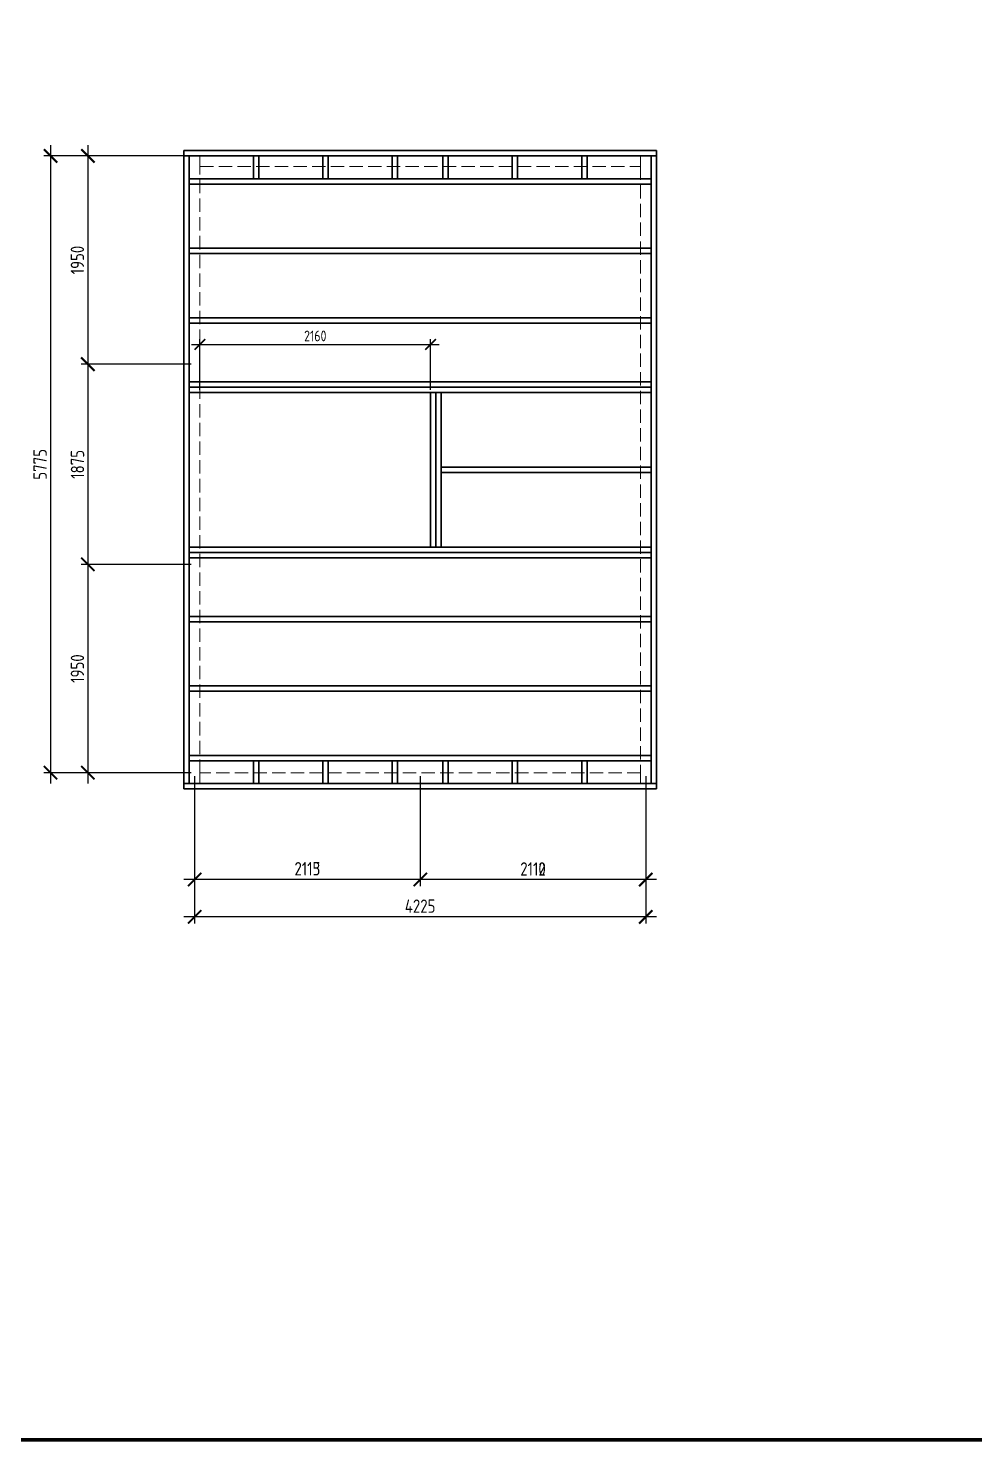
# Model space of a CAD drawing. Header units: millimetres. Extents: x 743280 to 1140305, y -337608 to -106611.
# Drawn here: x 980195 to 989059, y -252250 to -239035 of the extents above; entities that cross this region are included whole.
import ezdxf

# ---------------------------------------------------------------- set-up
doc = ezdxf.new("R2010")
doc.units = ezdxf.units.MM
doc.header["$PDMODE"] = 35
doc.linetypes.add('GOST2.303 4', pattern=[7, 5, -2, 0])
doc.layers.get('Defpoints').update_dxf_attribs({"color": 9})
for name, color, linetype, lineweight in [('НЕВИДИМЫЕ', 6, 'GOST2.303 4', 13), ('ОСНОВНЫЕ', 7, 'Continuous', 30), ('РАЗМЕРЫ', 42, 'Continuous', 13), ('Сварка', 102, 'Continuous', 13), ('СПДС_РАЗМЕРЫ', 42, 'Continuous', 13)]:
    doc.layers.add(name, color=color, linetype=linetype, lineweight=lineweight)
doc.styles.add('GOST 2.304', font='CS_Gost2304.shx')
doc.dimstyles.new('СПДС', dxfattribs={"dimtxt": 2.5, "dimasz": 2.5, "dimexe": 1.25, "dimexo": 0.625, "dimtad": 1, "dimdec": 0, "dimtxsty": 'GOST 2.304', "dimblk": 'ARCHTICK', "dimblk1": 'ARCHTICK', "dimblk2": 'ARCHTICK', "dimcen": 2.5, "dimdle": 2, "dimadec": 0, "dimazin": 2, "dimtfac": 0.75, "dimtdec": 4, "dimtmove": 1, "dimatfit": 3, "dimfxl": 1, "dimtolj": 1, "dimarcsym": 1})

# ---------------------------------------------------------------- blocks, each defined once
blk = doc.blocks.new('_ArchTick')
at = {"color": 0, "linetype": 'ByBlock', "const_width": 0.15}
blk.add_lwpolyline([(-0.5, -0.5), (0.5, 0.5)], dxfattribs=at)
blk = doc.blocks.new('*D129')
at = {"layer": 'Defpoints', "color": 0, "transparency": 16777216}
for p in [(981753, -240230), (980403, -246005), (981753, -246005)]:
    blk.add_point(p, dxfattribs=at)
at = {"layer": 'РАЗМЕРЫ', "color": 0, "lineweight": -2, "transparency": 16777216}
for p, q in [((981721, -240230), (980340, -240230)), ((980403, -240130), (980403, -246105)), ((981721, -246005), (980340, -246005))]:
    blk.add_line(p, q, dxfattribs=at)
at = {"layer": 'РАЗМЕРЫ', "color": 0, "lineweight": -2, "transparency": 16777216, "xscale": 125, "yscale": 125, "zscale": 125}
for p, rotation in [((980403, -240230), 90), ((980403, -246005), 270)]:
    blk.add_blockref('_ArchTick', p, dxfattribs=dict(at, rotation=rotation))
at = {"layer": 'РАЗМЕРЫ', "color": 0, "transparency": 16777216, "insert": (980306, -243118), "char_height": 125, "attachment_point": 5, "rotation": 90, "style": 'GOST 2.304'}
blk.add_mtext('\\A1;5775', dxfattribs=at)
blk = doc.blocks.new('*D130')
at = {"layer": 'Defpoints', "color": 0, "transparency": 16777216}
for p in [(981753, -244055), (980753, -246005), (981753, -246005)]:
    blk.add_point(p, dxfattribs=at)
at = {"layer": 'РАЗМЕРЫ', "color": 0, "lineweight": -2, "transparency": 16777216}
for p, q in [((981721, -244055), (980690, -244055)), ((980753, -243955), (980753, -246105)), ((981721, -246005), (980690, -246005))]:
    blk.add_line(p, q, dxfattribs=at)
at = {"layer": 'РАЗМЕРЫ', "color": 0, "lineweight": -2, "transparency": 16777216, "xscale": 125, "yscale": 125, "zscale": 125}
for p, rotation in [((980753, -244055), 90), ((980753, -246005), 270)]:
    blk.add_blockref('_ArchTick', p, dxfattribs=dict(at, rotation=rotation))
at = {"layer": 'РАЗМЕРЫ', "color": 0, "transparency": 16777216, "insert": (980655, -245030), "char_height": 125, "attachment_point": 5, "rotation": 90, "style": 'GOST 2.304'}
blk.add_mtext('\\A1;1950', dxfattribs=at)
blk = doc.blocks.new('*D131')
at = {"layer": 'Defpoints', "color": 0, "transparency": 16777216}
for p in [(981753, -242180), (980753, -244055), (981753, -244055)]:
    blk.add_point(p, dxfattribs=at)
at = {"layer": 'РАЗМЕРЫ', "color": 0, "lineweight": -2, "transparency": 16777216}
for p, q in [((980753, -242080), (980753, -244155)), ((981721, -242180), (980690, -242180)), ((981721, -244055), (980690, -244055))]:
    blk.add_line(p, q, dxfattribs=at)
at = {"layer": 'РАЗМЕРЫ', "color": 0, "lineweight": -2, "transparency": 16777216, "xscale": 125, "yscale": 125, "zscale": 125}
for p, rotation in [((980753, -242180), 90), ((980753, -244055), 270)]:
    blk.add_blockref('_ArchTick', p, dxfattribs=dict(at, rotation=rotation))
at = {"layer": 'РАЗМЕРЫ', "color": 0, "transparency": 16777216, "insert": (980656, -243118), "char_height": 125, "attachment_point": 5, "rotation": 90, "style": 'GOST 2.304'}
blk.add_mtext('\\A1;1875', dxfattribs=at)
blk = doc.blocks.new('*D132')
at = {"layer": 'Defpoints', "color": 0, "transparency": 16777216}
for p in [(981753, -240230), (980753, -242180), (981753, -242180)]:
    blk.add_point(p, dxfattribs=at)
at = {"layer": 'РАЗМЕРЫ', "color": 0, "lineweight": -2, "transparency": 16777216}
for p, q in [((981721, -240230), (980690, -240230)), ((980753, -240130), (980753, -242280)), ((981721, -242180), (980690, -242180))]:
    blk.add_line(p, q, dxfattribs=at)
at = {"layer": 'РАЗМЕРЫ', "color": 0, "lineweight": -2, "transparency": 16777216, "xscale": 125, "yscale": 125, "zscale": 125}
for p, rotation in [((980753, -240230), 90), ((980753, -242180), 270)]:
    blk.add_blockref('_ArchTick', p, dxfattribs=dict(at, rotation=rotation))
at = {"layer": 'РАЗМЕРЫ', "color": 0, "transparency": 16777216, "insert": (980655, -241205), "char_height": 125, "attachment_point": 5, "rotation": 90, "style": 'GOST 2.304'}
blk.add_mtext('\\A1;1950', dxfattribs=at)
blk = doc.blocks.new('*D133')
at = {"layer": 'Defpoints', "color": 0, "transparency": 16777216}
for p in [(981753, -246005), (985978, -246005), (981753, -247355)]:
    blk.add_point(p, dxfattribs=at)
at = {"layer": 'РАЗМЕРЫ', "color": 0, "lineweight": -2, "transparency": 16777216}
for p, q in [((981753, -246036), (981753, -247418)), ((985978, -246036), (985978, -247418)), ((986078, -247355), (981653, -247355))]:
    blk.add_line(p, q, dxfattribs=at)
at = {"layer": 'РАЗМЕРЫ', "color": 0, "lineweight": -2, "transparency": 16777216, "xscale": 125, "yscale": 125, "zscale": 125, "rotation": 180}
blk.add_blockref('_ArchTick', (981753, -247355), dxfattribs=at)
at = {"layer": 'РАЗМЕРЫ', "color": 0, "lineweight": -2, "transparency": 16777216, "xscale": 125, "yscale": 125, "zscale": 125}
blk.add_blockref('_ArchTick', (985978, -247355), dxfattribs=at)
at = {"layer": 'РАЗМЕРЫ', "color": 0, "transparency": 16777216, "insert": (983865, -247254), "char_height": 125, "attachment_point": 5, "style": 'GOST 2.304'}
blk.add_mtext('\\A1;4225', dxfattribs=at)
blk = doc.blocks.new('*D134')
at = {"layer": 'Defpoints', "color": 0, "transparency": 16777216}
for p in [(981753, -246005), (983866, -246005), (981753, -247005)]:
    blk.add_point(p, dxfattribs=at)
at = {"layer": 'РАЗМЕРЫ', "color": 0, "lineweight": -2, "transparency": 16777216}
for p, q in [((981753, -246036), (981753, -247068)), ((983866, -246036), (983866, -247068)), ((983966, -247005), (981653, -247005))]:
    blk.add_line(p, q, dxfattribs=at)
at = {"layer": 'РАЗМЕРЫ', "color": 0, "lineweight": -2, "transparency": 16777216, "xscale": 125, "yscale": 125, "zscale": 125, "rotation": 180}
blk.add_blockref('_ArchTick', (981753, -247005), dxfattribs=at)
at = {"layer": 'РАЗМЕРЫ', "color": 0, "lineweight": -2, "transparency": 16777216, "xscale": 125, "yscale": 125, "zscale": 125}
blk.add_blockref('_ArchTick', (983866, -247005), dxfattribs=at)
at = {"layer": 'РАЗМЕРЫ', "color": 0, "transparency": 16777216, "insert": (982809, -246904), "char_height": 125, "attachment_point": 5, "style": 'GOST 2.304'}
blk.add_mtext('\\A1;2115', dxfattribs=at)
blk = doc.blocks.new('*D135')
at = {"layer": 'Defpoints', "color": 0, "transparency": 16777216}
for p in [(983866, -246005), (985978, -246005), (983866, -247005)]:
    blk.add_point(p, dxfattribs=at)
at = {"layer": 'РАЗМЕРЫ', "color": 0, "lineweight": -2, "transparency": 16777216}
for p, q in [((983866, -246036), (983866, -247068)), ((985978, -246036), (985978, -247068)), ((986078, -247005), (983766, -247005))]:
    blk.add_line(p, q, dxfattribs=at)
at = {"layer": 'РАЗМЕРЫ', "color": 0, "lineweight": -2, "transparency": 16777216, "xscale": 125, "yscale": 125, "zscale": 125, "rotation": 180}
blk.add_blockref('_ArchTick', (983866, -247005), dxfattribs=at)
at = {"layer": 'РАЗМЕРЫ', "color": 0, "lineweight": -2, "transparency": 16777216, "xscale": 125, "yscale": 125, "zscale": 125}
blk.add_blockref('_ArchTick', (985978, -247005), dxfattribs=at)
at = {"layer": 'РАЗМЕРЫ', "color": 0, "transparency": 16777216, "insert": (984922, -246906), "char_height": 125, "attachment_point": 5, "style": 'GOST 2.304'}
blk.add_mtext('\\A1;2110', dxfattribs=at)
blk = doc.blocks.new('*D136')
at = {"layer": 'Defpoints', "color": 0, "transparency": 16777216}
for p in [(981753, -240230), (980403, -246005), (981753, -246005)]:
    blk.add_point(p, dxfattribs=at)
at = {"layer": 'РАЗМЕРЫ', "color": 0, "lineweight": -2, "transparency": 16777216}
for p, q in [((981721, -240230), (980340, -240230)), ((980403, -240130), (980403, -246105)), ((981721, -246005), (980340, -246005))]:
    blk.add_line(p, q, dxfattribs=at)
at = {"layer": 'РАЗМЕРЫ', "color": 0, "lineweight": -2, "transparency": 16777216, "xscale": 125, "yscale": 125, "zscale": 125}
for p, rotation in [((980403, -240230), 90), ((980403, -246005), 270)]:
    blk.add_blockref('_ArchTick', p, dxfattribs=dict(at, rotation=rotation))
at = {"layer": 'РАЗМЕРЫ', "color": 0, "transparency": 16777216, "insert": (980306, -243118), "char_height": 125, "attachment_point": 5, "rotation": 90, "style": 'GOST 2.304'}
blk.add_mtext('\\A1;5775', dxfattribs=at)
blk = doc.blocks.new('*D137')
at = {"layer": 'Defpoints', "color": 0, "transparency": 16777216}
for p in [(981753, -244055), (980753, -246005), (981753, -246005)]:
    blk.add_point(p, dxfattribs=at)
at = {"layer": 'РАЗМЕРЫ', "color": 0, "lineweight": -2, "transparency": 16777216}
for p, q in [((981721, -244055), (980690, -244055)), ((980753, -243955), (980753, -246105)), ((981721, -246005), (980690, -246005))]:
    blk.add_line(p, q, dxfattribs=at)
at = {"layer": 'РАЗМЕРЫ', "color": 0, "lineweight": -2, "transparency": 16777216, "xscale": 125, "yscale": 125, "zscale": 125}
for p, rotation in [((980753, -244055), 90), ((980753, -246005), 270)]:
    blk.add_blockref('_ArchTick', p, dxfattribs=dict(at, rotation=rotation))
at = {"layer": 'РАЗМЕРЫ', "color": 0, "transparency": 16777216, "insert": (980655, -245030), "char_height": 125, "attachment_point": 5, "rotation": 90, "style": 'GOST 2.304'}
blk.add_mtext('\\A1;1950', dxfattribs=at)
blk = doc.blocks.new('*D138')
at = {"layer": 'Defpoints', "color": 0, "transparency": 16777216}
for p in [(981753, -242180), (980753, -244055), (981753, -244055)]:
    blk.add_point(p, dxfattribs=at)
at = {"layer": 'РАЗМЕРЫ', "color": 0, "lineweight": -2, "transparency": 16777216}
for p, q in [((980753, -242080), (980753, -244155)), ((981721, -242180), (980690, -242180)), ((981721, -244055), (980690, -244055))]:
    blk.add_line(p, q, dxfattribs=at)
at = {"layer": 'РАЗМЕРЫ', "color": 0, "lineweight": -2, "transparency": 16777216, "xscale": 125, "yscale": 125, "zscale": 125}
for p, rotation in [((980753, -242180), 90), ((980753, -244055), 270)]:
    blk.add_blockref('_ArchTick', p, dxfattribs=dict(at, rotation=rotation))
at = {"layer": 'РАЗМЕРЫ', "color": 0, "transparency": 16777216, "insert": (980656, -243118), "char_height": 125, "attachment_point": 5, "rotation": 90, "style": 'GOST 2.304'}
blk.add_mtext('\\A1;1875', dxfattribs=at)
blk = doc.blocks.new('*D139')
at = {"layer": 'Defpoints', "color": 0, "transparency": 16777216}
for p in [(981753, -240230), (980753, -242180), (981753, -242180)]:
    blk.add_point(p, dxfattribs=at)
at = {"layer": 'РАЗМЕРЫ', "color": 0, "lineweight": -2, "transparency": 16777216}
for p, q in [((981721, -240230), (980690, -240230)), ((980753, -240130), (980753, -242280)), ((981721, -242180), (980690, -242180))]:
    blk.add_line(p, q, dxfattribs=at)
at = {"layer": 'РАЗМЕРЫ', "color": 0, "lineweight": -2, "transparency": 16777216, "xscale": 125, "yscale": 125, "zscale": 125}
for p, rotation in [((980753, -240230), 90), ((980753, -242180), 270)]:
    blk.add_blockref('_ArchTick', p, dxfattribs=dict(at, rotation=rotation))
at = {"layer": 'РАЗМЕРЫ', "color": 0, "transparency": 16777216, "insert": (980655, -241205), "char_height": 125, "attachment_point": 5, "rotation": 90, "style": 'GOST 2.304'}
blk.add_mtext('\\A1;1950', dxfattribs=at)
blk = doc.blocks.new('*D140')
at = {"layer": 'Defpoints', "color": 0, "transparency": 16777216}
for p in [(981753, -246005), (985978, -246005), (981753, -247355)]:
    blk.add_point(p, dxfattribs=at)
at = {"layer": 'РАЗМЕРЫ', "color": 0, "lineweight": -2, "transparency": 16777216}
for p, q in [((981753, -246036), (981753, -247418)), ((985978, -246036), (985978, -247418)), ((986078, -247355), (981653, -247355))]:
    blk.add_line(p, q, dxfattribs=at)
at = {"layer": 'РАЗМЕРЫ', "color": 0, "lineweight": -2, "transparency": 16777216, "xscale": 125, "yscale": 125, "zscale": 125, "rotation": 180}
blk.add_blockref('_ArchTick', (981753, -247355), dxfattribs=at)
at = {"layer": 'РАЗМЕРЫ', "color": 0, "lineweight": -2, "transparency": 16777216, "xscale": 125, "yscale": 125, "zscale": 125}
blk.add_blockref('_ArchTick', (985978, -247355), dxfattribs=at)
at = {"layer": 'РАЗМЕРЫ', "color": 0, "transparency": 16777216, "insert": (983865, -247254), "char_height": 125, "attachment_point": 5, "style": 'GOST 2.304'}
blk.add_mtext('\\A1;4225', dxfattribs=at)
blk = doc.blocks.new('*D141')
at = {"layer": 'Defpoints', "color": 0, "transparency": 16777216}
for p in [(981753, -246005), (983866, -246005), (981753, -247005)]:
    blk.add_point(p, dxfattribs=at)
at = {"layer": 'РАЗМЕРЫ', "color": 0, "lineweight": -2, "transparency": 16777216}
for p, q in [((981753, -246036), (981753, -247068)), ((983866, -246036), (983866, -247068)), ((983966, -247005), (981653, -247005))]:
    blk.add_line(p, q, dxfattribs=at)
at = {"layer": 'РАЗМЕРЫ', "color": 0, "lineweight": -2, "transparency": 16777216, "xscale": 125, "yscale": 125, "zscale": 125, "rotation": 180}
blk.add_blockref('_ArchTick', (981753, -247005), dxfattribs=at)
at = {"layer": 'РАЗМЕРЫ', "color": 0, "lineweight": -2, "transparency": 16777216, "xscale": 125, "yscale": 125, "zscale": 125}
blk.add_blockref('_ArchTick', (983866, -247005), dxfattribs=at)
at = {"layer": 'РАЗМЕРЫ', "color": 0, "transparency": 16777216, "insert": (982809, -246904), "char_height": 125, "attachment_point": 5, "style": 'GOST 2.304'}
blk.add_mtext('\\A1;2113', dxfattribs=at)
blk = doc.blocks.new('*D142')
at = {"layer": 'Defpoints', "color": 0, "transparency": 16777216}
for p in [(983866, -246005), (985978, -246005), (983866, -247005)]:
    blk.add_point(p, dxfattribs=at)
at = {"layer": 'РАЗМЕРЫ', "color": 0, "lineweight": -2, "transparency": 16777216}
for p, q in [((983866, -246036), (983866, -247068)), ((985978, -246036), (985978, -247068)), ((986078, -247005), (983766, -247005))]:
    blk.add_line(p, q, dxfattribs=at)
at = {"layer": 'РАЗМЕРЫ', "color": 0, "lineweight": -2, "transparency": 16777216, "xscale": 125, "yscale": 125, "zscale": 125, "rotation": 180}
blk.add_blockref('_ArchTick', (983866, -247005), dxfattribs=at)
at = {"layer": 'РАЗМЕРЫ', "color": 0, "lineweight": -2, "transparency": 16777216, "xscale": 125, "yscale": 125, "zscale": 125}
blk.add_blockref('_ArchTick', (985978, -247005), dxfattribs=at)
at = {"layer": 'РАЗМЕРЫ', "color": 0, "transparency": 16777216, "insert": (984922, -246906), "char_height": 125, "attachment_point": 5, "style": 'GOST 2.304'}
blk.add_mtext('\\A1;2112', dxfattribs=at)
blk = doc.blocks.new('*D157')
at = {"layer": 'Defpoints', "color": 0, "transparency": 16777216}
for p in [(981753, -240230), (980403, -246005), (981753, -246005)]:
    blk.add_point(p, dxfattribs=at)
at = {"layer": 'РАЗМЕРЫ', "color": 0, "lineweight": -2, "transparency": 16777216}
for p, q in [((981721, -240230), (980340, -240230)), ((980403, -240130), (980403, -246105)), ((981721, -246005), (980340, -246005))]:
    blk.add_line(p, q, dxfattribs=at)
at = {"layer": 'РАЗМЕРЫ', "color": 0, "lineweight": -2, "transparency": 16777216, "xscale": 125, "yscale": 125, "zscale": 125}
for p, rotation in [((980403, -240230), 90), ((980403, -246005), 270)]:
    blk.add_blockref('_ArchTick', p, dxfattribs=dict(at, rotation=rotation))
at = {"layer": 'РАЗМЕРЫ', "color": 0, "transparency": 16777216, "insert": (980306, -243118), "char_height": 125, "attachment_point": 5, "rotation": 90, "style": 'GOST 2.304'}
blk.add_mtext('\\A1;5775', dxfattribs=at)
blk = doc.blocks.new('*D158')
at = {"layer": 'Defpoints', "color": 0, "transparency": 16777216}
for p in [(981753, -244055), (980753, -246005), (981753, -246005)]:
    blk.add_point(p, dxfattribs=at)
at = {"layer": 'РАЗМЕРЫ', "color": 0, "lineweight": -2, "transparency": 16777216}
for p, q in [((981721, -244055), (980690, -244055)), ((980753, -243955), (980753, -246105)), ((981721, -246005), (980690, -246005))]:
    blk.add_line(p, q, dxfattribs=at)
at = {"layer": 'РАЗМЕРЫ', "color": 0, "lineweight": -2, "transparency": 16777216, "xscale": 125, "yscale": 125, "zscale": 125}
for p, rotation in [((980753, -244055), 90), ((980753, -246005), 270)]:
    blk.add_blockref('_ArchTick', p, dxfattribs=dict(at, rotation=rotation))
at = {"layer": 'РАЗМЕРЫ', "color": 0, "transparency": 16777216, "insert": (980655, -245030), "char_height": 125, "attachment_point": 5, "rotation": 90, "style": 'GOST 2.304'}
blk.add_mtext('\\A1;1950', dxfattribs=at)
blk = doc.blocks.new('*D159')
at = {"layer": 'Defpoints', "color": 0, "transparency": 16777216}
for p in [(981753, -242180), (980753, -244055), (981753, -244055)]:
    blk.add_point(p, dxfattribs=at)
at = {"layer": 'РАЗМЕРЫ', "color": 0, "lineweight": -2, "transparency": 16777216}
for p, q in [((980753, -242080), (980753, -244155)), ((981721, -242180), (980690, -242180)), ((981721, -244055), (980690, -244055))]:
    blk.add_line(p, q, dxfattribs=at)
at = {"layer": 'РАЗМЕРЫ', "color": 0, "lineweight": -2, "transparency": 16777216, "xscale": 125, "yscale": 125, "zscale": 125}
for p, rotation in [((980753, -242180), 90), ((980753, -244055), 270)]:
    blk.add_blockref('_ArchTick', p, dxfattribs=dict(at, rotation=rotation))
at = {"layer": 'РАЗМЕРЫ', "color": 0, "transparency": 16777216, "insert": (980656, -243118), "char_height": 125, "attachment_point": 5, "rotation": 90, "style": 'GOST 2.304'}
blk.add_mtext('\\A1;1875', dxfattribs=at)
blk = doc.blocks.new('*D160')
at = {"layer": 'Defpoints', "color": 0, "transparency": 16777216}
for p in [(981753, -240230), (980753, -242180), (981753, -242180)]:
    blk.add_point(p, dxfattribs=at)
at = {"layer": 'РАЗМЕРЫ', "color": 0, "lineweight": -2, "transparency": 16777216}
for p, q in [((981721, -240230), (980690, -240230)), ((980753, -240130), (980753, -242280)), ((981721, -242180), (980690, -242180))]:
    blk.add_line(p, q, dxfattribs=at)
at = {"layer": 'РАЗМЕРЫ', "color": 0, "lineweight": -2, "transparency": 16777216, "xscale": 125, "yscale": 125, "zscale": 125}
for p, rotation in [((980753, -240230), 90), ((980753, -242180), 270)]:
    blk.add_blockref('_ArchTick', p, dxfattribs=dict(at, rotation=rotation))
at = {"layer": 'РАЗМЕРЫ', "color": 0, "transparency": 16777216, "insert": (980655, -241205), "char_height": 125, "attachment_point": 5, "rotation": 90, "style": 'GOST 2.304'}
blk.add_mtext('\\A1;1950', dxfattribs=at)
blk = doc.blocks.new('*D161')
at = {"layer": 'Defpoints', "color": 0, "transparency": 16777216}
for p in [(981753, -246005), (985978, -246005), (981753, -247355)]:
    blk.add_point(p, dxfattribs=at)
at = {"layer": 'РАЗМЕРЫ', "color": 0, "lineweight": -2, "transparency": 16777216}
for p, q in [((981753, -246036), (981753, -247418)), ((985978, -246036), (985978, -247418)), ((986078, -247355), (981653, -247355))]:
    blk.add_line(p, q, dxfattribs=at)
at = {"layer": 'РАЗМЕРЫ', "color": 0, "lineweight": -2, "transparency": 16777216, "xscale": 125, "yscale": 125, "zscale": 125, "rotation": 180}
blk.add_blockref('_ArchTick', (981753, -247355), dxfattribs=at)
at = {"layer": 'РАЗМЕРЫ', "color": 0, "lineweight": -2, "transparency": 16777216, "xscale": 125, "yscale": 125, "zscale": 125}
blk.add_blockref('_ArchTick', (985978, -247355), dxfattribs=at)
at = {"layer": 'РАЗМЕРЫ', "color": 0, "transparency": 16777216, "insert": (983865, -247254), "char_height": 125, "attachment_point": 5, "style": 'GOST 2.304'}
blk.add_mtext('\\A1;4225', dxfattribs=at)
blk = doc.blocks.new('*D162')
at = {"layer": 'Defpoints', "color": 0, "transparency": 16777216}
for p in [(981753, -246005), (983866, -246005), (981753, -247005)]:
    blk.add_point(p, dxfattribs=at)
at = {"layer": 'РАЗМЕРЫ', "color": 0, "lineweight": -2, "transparency": 16777216}
for p, q in [((981753, -246036), (981753, -247068)), ((983866, -246036), (983866, -247068)), ((983966, -247005), (981653, -247005))]:
    blk.add_line(p, q, dxfattribs=at)
at = {"layer": 'РАЗМЕРЫ', "color": 0, "lineweight": -2, "transparency": 16777216, "xscale": 125, "yscale": 125, "zscale": 125, "rotation": 180}
blk.add_blockref('_ArchTick', (981753, -247005), dxfattribs=at)
at = {"layer": 'РАЗМЕРЫ', "color": 0, "lineweight": -2, "transparency": 16777216, "xscale": 125, "yscale": 125, "zscale": 125}
blk.add_blockref('_ArchTick', (983866, -247005), dxfattribs=at)
at = {"layer": 'РАЗМЕРЫ', "color": 0, "transparency": 16777216, "insert": (982809, -246904), "char_height": 125, "attachment_point": 5, "style": 'GOST 2.304'}
blk.add_mtext('\\A1;2113', dxfattribs=at)
blk = doc.blocks.new('*D163')
at = {"layer": 'Defpoints', "color": 0, "transparency": 16777216}
for p in [(983866, -246005), (985978, -246005), (983866, -247005)]:
    blk.add_point(p, dxfattribs=at)
at = {"layer": 'РАЗМЕРЫ', "color": 0, "lineweight": -2, "transparency": 16777216}
for p, q in [((983866, -246036), (983866, -247068)), ((985978, -246036), (985978, -247068)), ((986078, -247005), (983766, -247005))]:
    blk.add_line(p, q, dxfattribs=at)
at = {"layer": 'РАЗМЕРЫ', "color": 0, "lineweight": -2, "transparency": 16777216, "xscale": 125, "yscale": 125, "zscale": 125, "rotation": 180}
blk.add_blockref('_ArchTick', (983866, -247005), dxfattribs=at)
at = {"layer": 'РАЗМЕРЫ', "color": 0, "lineweight": -2, "transparency": 16777216, "xscale": 125, "yscale": 125, "zscale": 125}
blk.add_blockref('_ArchTick', (985978, -247005), dxfattribs=at)
at = {"layer": 'РАЗМЕРЫ', "color": 0, "transparency": 16777216, "insert": (984922, -246906), "char_height": 125, "attachment_point": 5, "style": 'GOST 2.304'}
blk.add_mtext('\\A1;2112', dxfattribs=at)
blk = doc.blocks.new('*D598')
at = {"layer": 'Defpoints', "color": 0, "transparency": 16777216}
for p in [(983963, -241995), (981803, -242445), (983963, -242445)]:
    blk.add_point(p, dxfattribs=at)
at = {"layer": 'СПДС_РАЗМЕРЫ', "color": 0, "lineweight": -2, "transparency": 16777216}
for p, q in [((981803, -242420), (981803, -241945)), ((983963, -242420), (983963, -241945)), ((981723, -241995), (984043, -241995))]:
    blk.add_line(p, q, dxfattribs=at)
at = {"layer": 'СПДС_РАЗМЕРЫ', "color": 0, "lineweight": -2, "transparency": 16777216, "xscale": 100, "yscale": 100, "zscale": 100, "rotation": 180}
blk.add_blockref('_ArchTick', (981803, -241995), dxfattribs=at)
at = {"layer": 'СПДС_РАЗМЕРЫ', "color": 0, "lineweight": -2, "transparency": 16777216, "xscale": 100, "yscale": 100, "zscale": 100}
blk.add_blockref('_ArchTick', (983963, -241995), dxfattribs=at)
at = {"layer": 'СПДС_РАЗМЕРЫ', "color": 0, "transparency": 16777216, "insert": (982883, -241916), "char_height": 100, "attachment_point": 5, "style": 'GOST 2.304'}
blk.add_mtext('\\A1;2160', dxfattribs=at)

msp = doc.modelspace()

# ---------------------------------------------------------------- linework, layer by layer
at = {"layer": 'НЕВИДИМЫЕ', "ltscale": 25}
for p, q in [((981803.2, -240330.1), (981803.2, -240230.1)), ((985928.2, -240330.1), (985928.2, -240230.1)), ((981803.2, -246005.1), (981803.2, -246105.1)), ((985928.2, -246005.1), (985928.2, -246105.1))]:
    msp.add_line(p, q, dxfattribs=at)
msp.add_lwpolyline([(985928.2, -246005.1), (981803.2, -246005.1), (981803.2, -240330.1), (985928.2, -240330.1)], close=True, dxfattribs=at)
at = {"layer": 'ОСНОВНЫЕ', "ltscale": 100}
for p, q in [((981703.2, -246105.1), (981703.2, -240230.1)), ((982303.2, -240230.1), (982303.2, -240444.8)), ((982353.2, -240230.1), (982353.2, -240444.8)), ((982953.2, -240230.1), (982953.2, -240444.8)), ((983003.2, -240230.1), (983003.2, -240444.8)), ((983603.2, -240230.1), (983603.2, -240444.8)), ((983653.2, -240230.1), (983653.2, -240444.8)), ((984078.2, -240230.1), (984078.2, -240444.8)), ((984128.2, -240230.1), (984128.2, -240444.8)), ((984728.2, -240230.1), (984728.2, -240444.8)), ((984778.2, -240230.1), (984778.2, -240444.8)), ((985378.2, -240230.1), (985378.2, -240444.8)), ((985428.2, -240230.1), (985428.2, -240444.8)), ((986028.2, -246105.1), (986028.2, -240230.1)), ((983963.2, -242444.8), (983963.2, -243892.6)), ((984013.2, -242444.8), (984013.2, -243892.6)), ((984013.2, -242444.8), (984013.2, -243892.6)), ((984063.2, -242444.8), (984063.2, -243892.6)), ((984063.2, -243143.7), (986028.2, -243143.7)), ((984063.2, -243193.7), (986028.2, -243193.7)), ((982303.2, -246107.3), (982303.2, -245892.6)), ((982353.2, -246107.3), (982353.2, -245892.6)), ((982953.2, -246107.3), (982953.2, -245892.6)), ((983003.2, -246107.3), (983003.2, -245892.6)), ((983603.2, -246107.3), (983603.2, -245892.6)), ((983653.2, -246107.3), (983653.2, -245892.6)), ((984078.2, -246107.3), (984078.2, -245892.6)), ((984128.2, -246107.3), (984128.2, -245892.6)), ((984728.2, -246107.3), (984728.2, -245892.6)), ((984778.2, -246107.3), (984778.2, -245892.6)), ((985378.2, -246107.3), (985378.2, -245892.6)), ((985428.2, -246107.3), (985428.2, -245892.6))]:
    msp.add_line(p, q, dxfattribs=at)
for points in [[(981653.2, -240180.1), (986078.2, -240180.1), (986078.2, -246155.1), (981653.2, -246155.1)], [(981653.2, -240180.1), (986078.2, -240180.1), (986078.2, -240230.1), (981653.2, -240230.1)], [(981703.2, -240444.8), (986028.2, -240444.8), (986028.2, -240494.8), (981703.2, -240494.8)], [(981703.2, -241094.8), (986028.2, -241094.8), (986028.2, -241144.8), (981703.2, -241144.8)], [(981703.2, -241744.8), (986028.2, -241744.8), (986028.2, -241794.8), (981703.2, -241794.8)], [(981703.2, -242344.8), (986028.2, -242344.8), (986028.2, -242394.8), (981703.2, -242394.8)], [(981703.2, -242394.8), (986028.2, -242394.8), (986028.2, -242444.8), (981703.2, -242444.8)], [(981703.2, -243892.6), (986028.2, -243892.6), (986028.2, -243942.6), (981703.2, -243942.6)], [(981703.2, -243942.6), (986028.2, -243942.6), (986028.2, -243992.6), (981703.2, -243992.6)], [(981703.2, -244542.6), (986028.2, -244542.6), (986028.2, -244592.6), (981703.2, -244592.6)], [(981703.2, -245192.6), (986028.2, -245192.6), (986028.2, -245242.6), (981703.2, -245242.6)], [(981703.2, -245842.6), (986028.2, -245842.6), (986028.2, -245892.6), (981703.2, -245892.6)], [(981653.2, -246155.1), (986078.2, -246155.1), (986078.2, -246105.1), (981653.2, -246105.1)]]:
    msp.add_lwpolyline(points, close=True, dxfattribs=at)
at = {"layer": 'Сварка', "lineweight": 100, "ltscale": 100}
msp.add_lwpolyline([(950830, -225820), (1014607.6, -225820), (1014607.6, -252250), (950830, -252250)], close=True, dxfattribs=at)

# ---------------------------------------------------------------- dimensions: what is measured, and where the dimension line sits
at = {"layer": 'РАЗМЕРЫ'}
for base, p1, p2, override, picture, middle in [((980402.7, -246005.1), (981752.7, -240230.1), (981752.7, -246005.1), {"dimscale": 50, "dimlfac": 1, "dimtxsty": 'GOST 2.304', "dimblk1": 'ArchTick', "dimblk2": 'ArchTick', "dimsah": 1, "dimtolj": 1}, '*D129', (980306.4, -243117.6)), ((980402.7, -246005.1), (981752.7, -240230.1), (981752.7, -246005.1), {"dimscale": 50}, '*D136', (980306.4, -243117.6)), ((980402.7, -246005.1), (981752.7, -240230.1), (981752.7, -246005.1), {"dimscale": 50}, '*D157', (980306.4, -243117.6)), ((980752.7, -242180.1), (981752.7, -240230.1), (981752.7, -242180.1), {"dimscale": 50, "dimlfac": 1, "dimtxsty": 'GOST 2.304', "dimblk1": 'ArchTick', "dimblk2": 'ArchTick', "dimsah": 1, "dimtolj": 1}, '*D132', (980655.4, -241205.1)), ((980752.7, -242180.1), (981752.7, -240230.1), (981752.7, -242180.1), {"dimscale": 50}, '*D139', (980655.4, -241205.1)), ((980752.7, -242180.1), (981752.7, -240230.1), (981752.7, -242180.1), {"dimscale": 50}, '*D160', (980655.4, -241205.1)), ((980752.7, -244055.1), (981752.7, -242180.1), (981752.7, -244055.1), {"dimscale": 50, "dimlfac": 1, "dimtxsty": 'GOST 2.304', "dimblk1": 'ArchTick', "dimblk2": 'ArchTick', "dimsah": 1, "dimtolj": 1}, '*D131', (980656.4, -243117.6)), ((980752.7, -244055.1), (981752.7, -242180.1), (981752.7, -244055.1), {"dimscale": 50}, '*D138', (980656.4, -243117.6)), ((980752.7, -244055.1), (981752.7, -242180.1), (981752.7, -244055.1), {"dimscale": 50}, '*D159', (980656.4, -243117.6)), ((980752.7, -246005.1), (981752.7, -244055.1), (981752.7, -246005.1), {"dimscale": 50, "dimlfac": 1, "dimtxsty": 'GOST 2.304', "dimblk1": 'ArchTick', "dimblk2": 'ArchTick', "dimsah": 1, "dimtolj": 1}, '*D130', (980655.4, -245030.1)), ((980752.7, -246005.1), (981752.7, -244055.1), (981752.7, -246005.1), {"dimscale": 50}, '*D137', (980655.4, -245030.1)), ((980752.7, -246005.1), (981752.7, -244055.1), (981752.7, -246005.1), {"dimscale": 50}, '*D158', (980655.4, -245030.1))]:
    dim = msp.add_linear_dim(base=base, p1=p1, p2=p2, angle=270, dimstyle='СПДС', override=override, dxfattribs=at)
    dim.commit()
    dim.dimension.update_dxf_attribs({"geometry": picture, "text_midpoint": middle})
for base, p1, p2, override, picture, middle in [((981752.7, -247355.1), (985977.7, -246005.1), (981752.7, -246005.1), {"dimscale": 50, "dimlfac": 1, "dimtxsty": 'GOST 2.304', "dimblk1": 'ArchTick', "dimblk2": 'ArchTick', "dimsah": 1, "dimtolj": 1}, '*D133', (983865.2, -247253.9)), ((981752.7, -247005.1), (983865.7, -246005.1), (981752.7, -246005.1), {"dimscale": 50, "dimlfac": 1, "dimrnd": 5, "dimtxsty": 'GOST 2.304', "dimblk1": 'ArchTick', "dimblk2": 'ArchTick', "dimsah": 1, "dimtolj": 1}, '*D134', (982809.2, -246903.9)), ((981752.7, -247355.1), (985977.7, -246005.1), (981752.7, -246005.1), {"dimscale": 50}, '*D140', (983865.2, -247253.9)), ((981752.7, -247005.1), (983865.7, -246005.1), (981752.7, -246005.1), {"dimscale": 50}, '*D141', (982809.2, -246903.9)), ((981752.7, -247355.1), (985977.7, -246005.1), (981752.7, -246005.1), {"dimscale": 50}, '*D161', (983865.2, -247253.9)), ((981752.7, -247005.1), (983865.7, -246005.1), (981752.7, -246005.1), {"dimscale": 50}, '*D162', (982809.2, -246903.9)), ((983865.7, -247005.1), (985977.7, -246005.1), (983865.7, -246005.1), {"dimscale": 50, "dimlfac": 1, "dimrnd": 5, "dimtxsty": 'GOST 2.304', "dimblk1": 'ArchTick', "dimblk2": 'ArchTick', "dimsah": 1, "dimtolj": 1}, '*D135', (984921.7, -246906.5)), ((983865.7, -247005.1), (985977.7, -246005.1), (983865.7, -246005.1), {"dimscale": 50}, '*D142', (984921.7, -246906.5)), ((983865.7, -247005.1), (985977.7, -246005.1), (983865.7, -246005.1), {"dimscale": 50}, '*D163', (984921.7, -246906.5))]:
    dim = msp.add_linear_dim(base=base, p1=p1, p2=p2, dimstyle='СПДС', override=override, dxfattribs=at)
    dim.commit()
    dim.dimension.update_dxf_attribs({"geometry": picture, "text_midpoint": middle})
at = {"layer": 'СПДС_РАЗМЕРЫ'}
dim = msp.add_linear_dim(base=(983963.2, -241994.8), p1=(981803.2, -242444.8), p2=(983963.2, -242444.8), dimstyle='СПДС', override={"dimscale": 40}, dxfattribs=at)
dim.commit()
dim.dimension.update_dxf_attribs({"geometry": '*D598', "text_midpoint": (982883.2, -241916)})

doc.saveas('drawing.dxf')
